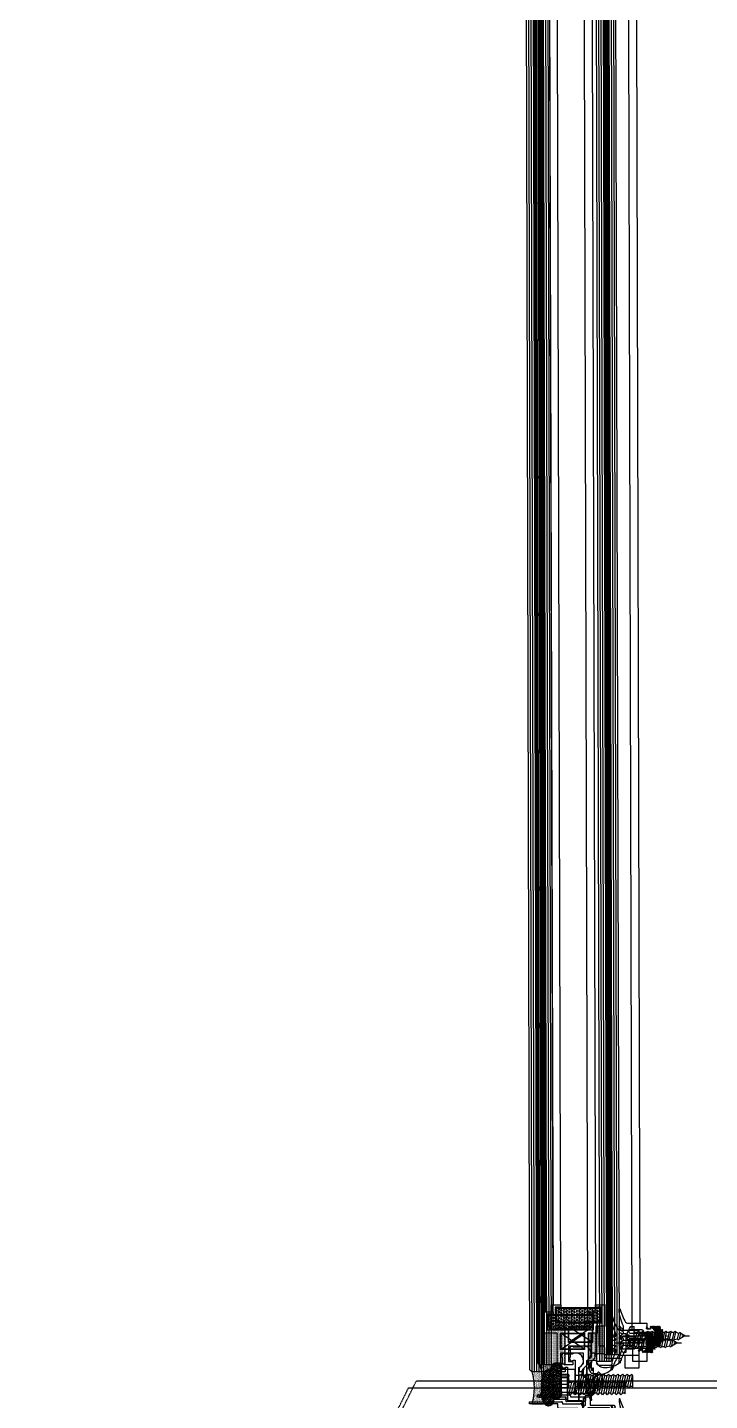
# Model space of a CAD drawing. Header units: inches. Extents: x 4821 to 127877, y 58012 to 433683.
# Drawn here: x 29299 to 29595, y 83163 to 83759 of the extents above; entities that cross this region are included whole.
import ezdxf

# ---------------------------------------------------------------- set-up
doc = ezdxf.new("R2010")
doc.units = ezdxf.units.IN
doc.header["$MEASUREMENT"] = 0
for name, pattern in [('$1$Center', [29.999999, 12, -6, 6, -6]), ('$1$DASHDOT', [25.4, 12.7, -6.35, 0, -6.35]), ('$1$DASHED', [19.05, 12.7, -6.35]), ('$1$DASHED2', [0.375, 0.25, -0.125])]:
    doc.linetypes.add(name, pattern=pattern)
for name, color, linetype in [('$1$A-HAT', 8, 'Continuous'), ('$1$ACC', 2, 'Continuous'), ('A-FURN-FIXD', 10, 'Continuous'), ('A-WAL-CMU', 7, 'Continuous')]:
    doc.layers.add(name, color=color, linetype=linetype)

# ---------------------------------------------------------------- blocks, each defined once
blk = doc.blocks.new('$1$M6x25')
at = {"color": 2, "linetype": '$1$Center', "ltscale": 10}
blk.add_line((-7.77, 0), (26.88, 0), dxfattribs=at)
at = {"color": 71}
for p, q in [((-6, 4.5), (-6, -4.5)), ((0, 5), (-5.5, 5)), ((0, 5), (0, -5)), ((0.82, 2.34), (0, 2.34)), ((1.19, 3), (0.82, 2.34)), ((0.82, 2.34), (1.88, -2.34)), ((1.85, 2.34), (1.19, 3)), ((1.85, 2.34), (2.91, -2.34)), ((2.82, 2.34), (1.85, 2.34)), ((3.19, 3), (2.82, 2.34)), ((2.82, 2.34), (3.88, -2.34)), ((3.85, 2.34), (3.19, 3)), ((3.85, 2.34), (4.91, -2.34)), ((4.82, 2.34), (3.85, 2.34)), ((5.19, 3), (4.82, 2.34)), ((4.82, 2.34), (5.88, -2.34)), ((5.85, 2.34), (5.19, 3)), ((5.85, 2.34), (6.91, -2.34)), ((6.82, 2.34), (5.85, 2.34)), ((7.19, 3), (6.82, 2.34)), ((6.82, 2.34), (7.88, -2.34)), ((7.85, 2.34), (7.19, 3)), ((7.85, 2.34), (8.91, -2.34)), ((8.82, 2.34), (7.85, 2.34)), ((9.19, 3), (8.82, 2.34)), ((8.82, 2.34), (9.88, -2.34)), ((9.85, 2.34), (9.19, 3)), ((9.85, 2.34), (10.91, -2.34)), ((10.82, 2.34), (9.85, 2.34)), ((11.19, 3), (10.82, 2.34)), ((10.82, 2.34), (11.88, -2.34)), ((11.85, 2.34), (11.19, 3)), ((11.85, 2.34), (12.91, -2.34)), ((12.82, 2.34), (11.85, 2.34)), ((13.19, 3), (12.82, 2.34)), ((12.82, 2.34), (13.88, -2.34)), ((13.85, 2.34), (13.19, 3)), ((13.85, 2.34), (14.91, -2.34)), ((14.82, 2.34), (13.85, 2.34)), ((15.19, 3), (14.82, 2.34)), ((14.82, 2.34), (15.88, -2.34)), ((15.85, 2.34), (15.19, 3)), ((15.85, 2.34), (16.91, -2.34)), ((16.82, 2.34), (15.85, 2.34)), ((17.19, 3), (16.82, 2.34)), ((16.82, 2.34), (17.88, -2.34)), ((17.85, 2.34), (17.19, 3)), ((17.85, 2.34), (18.91, -2.34)), ((18.82, 2.34), (17.85, 2.34)), ((19.19, 3), (18.82, 2.34)), ((18.82, 2.34), (19.88, -2.34)), ((19.85, 2.34), (19.19, 3)), ((19.85, 2.34), (20.91, -2.34)), ((20.82, 2.34), (19.85, 2.34)), ((21.19, 3), (20.82, 2.34)), ((20.82, 2.34), (21.88, -2.34)), ((21.85, 2.34), (21.19, 3)), ((21.85, 2.34), (22.91, -2.34)), ((22.82, 2.34), (21.85, 2.34)), ((23.19, 3), (22.82, 2.34)), ((22.82, 2.34), (23.88, -2.34)), ((23.85, 2.34), (23.19, 3)), ((23.85, 2.34), (24.91, -2.34)), ((24.82, 2.34), (23.85, 2.34)), ((25, 2.66), (24.82, 2.34)), ((24.82, 2.34), (25, 1.56)), ((25, 2.66), (25, -2.34)), ((0, -5), (-5.5, -5)), ((1.88, -2.34), (0, -2.34)), ((1.88, -2.34), (2.54, -3)), ((2.54, -3), (2.91, -2.34)), ((2.91, -2.34), (3.88, -2.34)), ((3.88, -2.34), (4.54, -3)), ((4.54, -3), (4.91, -2.34)), ((4.91, -2.34), (5.88, -2.34)), ((5.88, -2.34), (6.54, -3)), ((6.54, -3), (6.91, -2.34)), ((6.91, -2.34), (7.88, -2.34)), ((7.88, -2.34), (8.54, -3)), ((8.54, -3), (8.91, -2.34)), ((8.91, -2.34), (9.88, -2.34)), ((9.88, -2.34), (10.54, -3)), ((10.54, -3), (10.91, -2.34)), ((10.91, -2.34), (11.88, -2.34)), ((11.88, -2.34), (12.54, -3)), ((12.54, -3), (12.91, -2.34)), ((12.91, -2.34), (13.88, -2.34)), ((13.88, -2.34), (14.54, -3)), ((14.54, -3), (14.91, -2.34)), ((14.91, -2.34), (15.88, -2.34)), ((15.88, -2.34), (16.54, -3)), ((16.54, -3), (16.91, -2.34)), ((16.91, -2.34), (17.88, -2.34)), ((17.88, -2.34), (18.54, -3)), ((18.54, -3), (18.91, -2.34)), ((18.91, -2.34), (19.88, -2.34)), ((19.88, -2.34), (20.54, -3)), ((20.54, -3), (20.91, -2.34)), ((20.91, -2.34), (21.88, -2.34)), ((21.88, -2.34), (22.54, -3)), ((22.54, -3), (22.91, -2.34)), ((22.91, -2.34), (23.88, -2.34)), ((23.88, -2.34), (24.54, -3)), ((24.54, -3), (24.91, -2.34)), ((24.91, -2.34), (25, -2.34))]:
    blk.add_line(p, q, dxfattribs=at)
at = {"color": 71, "linetype": '$1$DASHED', "ltscale": 100}
for p, q in [((-6, 2.89), (-3, 2.89)), ((-6, 1.44), (-3, 1.44)), ((-6, -1.44), (-3, -1.44)), ((-6, -2.89), (-3, -2.89))]:
    blk.add_line(p, q, dxfattribs=at)
at = {"color": 71}
for centre, start, end in [((-5.5, 4.5), 90, 180), ((-5.5, -4.5), 180, 270)]:
    blk.add_arc(centre, 0.5, start, end, dxfattribs=at)
at = {"color": 71, "linetype": '$1$DASHED', "ltscale": 100}
for centre, radius, start, end in [((-4.2, 2.17), 1.4, 329.0209, 30.9791), ((-8.11, 0), 5.31, 344.22219, 15.77781), ((-4.2, -2.17), 1.4, 329.0209, 30.9791)]:
    blk.add_arc(centre, radius, start, end, dxfattribs=at)
blk = doc.blocks.new('$1$joint silicone 2')
h = blk.add_hatch()
h.set_pattern_fill('AR-SAND', color=11, scale=0.3)
h.set_pattern_definition([(37.5, (18049.9647, 8866.313), (-0.018898007, 0.578047131), [0, -0.456, 0, -0.51, 0, -0.4875]), (7.5, (18049.9647, 8866.313), (0.530933012, 0.84664382), [0, -0.246, 0, -0.411, 0, -0.1575]), (327.5, (18049.5957, 8866.313), (0.934242559, 0.001697716), [0, -0.15, 0, -0.54, 0, -0.705]), (317.5, (18049.5957, 8866.313), (0.90183798, 0.26330267), [0, -0.075, 0, -0.354, 0, -0.405])])
edge = h.paths.add_edge_path()
edge.add_line((-6.23, 1.18), (-6.21, 1.17))
edge.add_line((-6.21, 1.17), (-5.75, 0.91))
edge.add_line((-5.75, 0.91), (-5.19, 0.68))
edge.add_line((-5.19, 0.68), (-4.55, 0.49))
edge.add_line((-4.55, 0.49), (-3.83, 0.33))
edge.add_line((-3.83, 0.33), (-3.05, 0.21))
edge.add_line((-3.05, 0.21), (-2.21, 0.11))
edge.add_line((-2.21, 0.11), (-1.35, 0.05))
edge.add_line((-1.35, 0.05), (-0.45, 0.01))
edge.add_line((-0.45, 0.01), (0.45, -0.01))
edge.add_line((0.45, -0.01), (1.36, 0.01))
edge.add_line((1.36, 0.01), (2.25, 0.05))
edge.add_line((2.25, 0.05), (3.12, 0.11))
edge.add_line((3.12, 0.11), (3.95, 0.21))
edge.add_line((3.95, 0.21), (4.73, 0.33))
edge.add_line((4.73, 0.33), (5.45, 0.49))
edge.add_line((5.45, 0.49), (6.1, 0.68))
edge.add_line((6.1, 0.68), (6.66, 0.91))
edge.add_line((6.66, 0.91), (7.12, 1.17))
edge.add_line((7.12, 1.17), (7.13, 1.18))
edge.add_line((7.13, 1.18), (7.45, 0.83))
edge.add_line((7.45, 0.83), (7.45, -4.17))
edge.add_arc((0.45, -28.17), 25, 73.7398, 106.2602)
edge.add_line((-6.55, -4.17), (-6.55, 0.83))
edge.add_line((-6.55, 0.83), (-6.23, 1.18))
at = {"color": 11}
blk.add_lwpolyline([(-6.23, 1.18), (-6.21, 1.17), (-5.75, 0.91), (-5.19, 0.68), (-4.55, 0.49), (-3.83, 0.33), (-3.05, 0.21), (-2.21, 0.11), (-1.35, 0.05), (-0.45, 0.01), (0.45, -0.01), (1.36, 0.01), (2.25, 0.05), (3.12, 0.11), (3.95, 0.21), (4.73, 0.33), (5.45, 0.49), (6.1, 0.68), (6.66, 0.91), (7.12, 1.17), (7.13, 1.18), (7.45, 0.83), (7.45, -4.17, 0.142857), (-6.55, -4.17), (-6.55, 0.83)], format="xyb", close=True, dxfattribs=at)
blk = doc.blocks.new('$1$butile2')
h = blk.add_hatch(color=11)
h.dxf.hatch_style = 1
h.paths.add_polyline_path([(9.3, 0.2), (0, 0.2), (0, 0), (9.3, 0)])
at = {"color": 11}
blk.add_lwpolyline([(9.3, 0.2), (0, 0.2), (0, 0), (9.3, 0)], close=True, dxfattribs=at)
blk = doc.blocks.new('$1$inner silicone')
h = blk.add_hatch()
h.set_pattern_fill('DOTS', scale=4)
h.paths.add_polyline_path([(12.2, 0), (12.2, -0.2), (12.2, -4), (0, -4, 0.23607), (0, 0)])
at = {"color": 7}
blk.add_line((12.2, -0.2), (12.2, 0), dxfattribs=at)
blk.add_arc((-4, -2), 4.47, 333.43473, 26.56527, dxfattribs=at)
blk = doc.blocks.new('$1$outer silicone')
h = blk.add_hatch()
h.set_pattern_fill('DOTS', scale=4)
h.paths.add_polyline_path([(16.7, 0), (16.7, -5.8), (16.7, -6), (0, -6, 0.293351), (0, 0)])
at = {"color": 7}
blk.add_line((16.7, -5.8), (16.7, -6), dxfattribs=at)
blk.add_arc((-4.67, -3), 5.55, 327.30183, 32.69817, dxfattribs=at)
blk = doc.blocks.new('$1$GTSY500112')
at = {"layer": 'A-FURN-FIXD'}
blk.add_lwpolyline([(5.93, -11.75, 0.57735), (5.07, -11.75, -1), (4.2, -11.25), (4.49, -10.75, 0.965781), (3.64, -10.22, -0.138673), (1.56, -11.98, -1.037842), (1.37, -11.52, 0.283592), (2.23, -10.43, -0.584426), (2.31, -10.4, 1.39494), (2.44, -10), (1.75, -10, 0.111575), (1.32, -10.1, -0.09543), (-6.01, -12, -0.91232), (-6.08, -11.51, 0.076551), (-0.47, -9.14, 0.260148), (0, -8.29), (0, 0), (1.56, 0), (2.11, -0.24), (2.45, 0.05), (2.45, 1.67), (1.96, 1.89), (1.81, 2.1), (1.92, 2.38), (3.29, 3.53), (5.21, 3.03), (5.79, 3.03), (7.71, 3.53), (9.08, 2.38), (9.19, 2.1), (9.03, 1.89), (8.55, 1.67), (8.55, 0.05), (8.88, -0.24), (9.44, 0), (11, 0), (11, -8.29, 0.260148), (11.47, -9.14, 0.076551), (17.08, -11.51, -0.91232), (17, -12, -0.09543), (9.68, -10.1, 0.111575), (9.25, -10), (8.55, -10, 1.39494), (8.69, -10.4, -0.584426), (8.77, -10.43, 0.283592), (9.62, -11.52, -1.037842), (9.43, -11.98, -0.138673), (7.36, -10.22, 0.965781), (6.51, -10.75), (6.8, -11.25, -1)], format="xyb", close=True, dxfattribs=at)
for points in [[(4.13, -0.07), (3.64, 0.42), (3.64, 1.47), (4.13, 1.96), (6.87, 1.96), (7.36, 1.47), (7.36, 0.42), (6.87, -0.07)], [(4.01, -1.58), (4.5, -2.07), (4.5, -7.11), (4.01, -7.6), (3.19, -7.6), (2.7, -7.11), (2.7, -2.07), (3.19, -1.58)], [(7.81, -7.6), (6.99, -7.6), (6.5, -7.11), (6.5, -2.07), (6.99, -1.58), (7.81, -1.58), (8.3, -2.07), (8.3, -7.11)]]:
    blk.add_lwpolyline(points, close=True, dxfattribs=at)
blk = doc.blocks.new('$1$GTSY500502')
at = {"color": 151}
blk.add_lwpolyline([(-1.78, 2.38, -0.668179), (-2.07, 1.7), (-2.35, 1.7), (-2.35, 0), (-2.01, -0.29), (-1.68, 0), (0, 0), (0, -0.49), (-1, -0.49), (-1, -0.99), (1.91, -0.99, 0.15392), (2.48, -0.81, -0.807191), (2.77, -1.07, -0.191853), (2.18, -1.52, -0.072848), (0.68, -1.72), (0, -1.72), (0, -3), (-2.5, -3), (-2.5, -2.5, 0.414214), (-2.8, -2.2), (-8.2, -2.2, 0.414214), (-8.5, -2.5), (-8.5, -3), (-11, -3), (-11, -1.72), (-11.68, -1.72, -0.072848), (-13.18, -1.52, -0.191853), (-13.77, -1.07, -0.807191), (-13.48, -0.81, 0.15392), (-12.91, -0.99), (-10, -0.99), (-10, -0.49), (-11, -0.49), (-11, 0), (-9.32, 0), (-8.99, -0.29), (-8.65, 0), (-8.65, 1.7), (-8.93, 1.7, -0.668179), (-9.22, 2.38), (-7.8, 3.8), (-3.2, 3.8)], format="xyb", close=True, dxfattribs=at)
blk.add_lwpolyline([(-3.64, 0.49), (-4.13, 0), (-6.87, 0), (-7.36, 0.49), (-7.36, 1.47), (-6.87, 1.96), (-4.13, 1.96), (-3.64, 1.47)], close=True, dxfattribs=at)
blk = doc.blocks.new('$1$RHS4.2x22')
at = {"layer": 'A-FURN-FIXD', "linetype": '$1$DASHDOT'}
blk.add_line((4.78, 0), (-24, 0), dxfattribs=at)
at = {"layer": 'A-FURN-FIXD'}
for p, q in [((-22, 0), (-20.26, 1.09)), ((-19.72, -1.3), (-22, 0)), ((-19.98, 1.61), (-20.26, 1.09)), ((-19.72, -1.3), (-20.26, 1.09)), ((-19.45, 1.09), (-19.98, 1.61)), ((-18.23, 1.58), (-19.45, 1.09)), ((-18.91, -1.3), (-19.45, 1.09)), ((-17.85, 2.1), (-18.13, 1.58)), ((-17.42, -1.58), (-18.13, 1.58)), ((-17.33, 1.58), (-17.85, 2.1)), ((-16.14, 1.58), (-17.33, 1.58)), ((-16.61, -1.58), (-17.33, 1.58)), ((-15.85, 2.1), (-16.14, 1.58)), ((-15.42, -1.58), (-16.14, 1.58)), ((-15.33, 1.58), (-15.85, 2.1)), ((-14.61, -1.58), (-15.33, 1.58)), ((-14.14, 1.58), (-15.33, 1.58)), ((-13.85, 2.1), (-14.14, 1.58)), ((-13.43, -1.58), (-14.14, 1.58)), ((-13.33, 1.58), (-13.85, 2.1)), ((-12.62, -1.58), (-13.33, 1.58)), ((-12.14, 1.58), (-13.33, 1.58)), ((-11.86, 2.1), (-12.14, 1.58)), ((-11.43, -1.58), (-12.14, 1.58)), ((-11.33, 1.58), (-11.86, 2.1)), ((-10.62, -1.58), (-11.33, 1.58)), ((-10.15, 1.58), (-11.33, 1.58)), ((-9.86, 2.1), (-10.15, 1.58)), ((-9.43, -1.58), (-10.15, 1.58)), ((-9.86, 2.1), (-9.34, 1.58)), ((-8.62, -1.58), (-9.34, 1.58)), ((-8.15, 1.58), (-9.34, 1.58)), ((-7.86, 2.1), (-8.15, 1.58)), ((-7.43, -1.58), (-8.15, 1.58)), ((-7.34, 1.58), (-7.86, 2.1)), ((-6.63, -1.58), (-7.34, 1.58)), ((-6.15, 1.58), (-7.34, 1.58)), ((-5.86, 2.1), (-6.15, 1.58)), ((-5.44, -1.58), (-6.15, 1.58)), ((-5.34, 1.58), (-5.86, 2.1)), ((-4.63, -1.58), (-5.34, 1.58)), ((-4.15, 1.58), (-5.34, 1.58)), ((-3.87, 2.1), (-4.15, 1.58)), ((-3.44, -1.58), (-4.15, 1.58)), ((-3.44, -1.58), (-4.15, 1.58)), ((-3.34, 1.58), (-3.87, 2.1)), ((-2.63, -1.58), (-3.34, 1.58)), ((-2.16, 1.58), (-3.34, 1.58)), ((-1.87, 2.1), (-2.16, 1.58)), ((-1.44, -1.58), (-2.16, 1.58)), ((-1.35, 1.58), (-1.87, 2.1)), ((-0.63, -1.58), (-1.35, 1.58)), ((-0.16, 1.58), (-1.35, 1.58)), ((0, 1.87), (-0.16, 1.58)), ((0, 0.87), (-0.16, 1.58)), ((1.42, 4.1), (0, 4.1)), ((0, -4.1), (0, 4.1)), ((3.05, 0.46), (2.04, 0.46)), ((2.04, -0.46), (2.04, 0.46)), ((-19.72, -1.3), (-19.2, -1.82)), ((-19.2, -1.82), (-18.91, -1.3)), ((-17.42, -1.58), (-18.91, -1.3)), ((-17.42, -1.58), (-16.9, -2.1)), ((-16.9, -2.1), (-16.61, -1.58)), ((-15.42, -1.58), (-16.61, -1.58)), ((-15.42, -1.58), (-14.9, -2.1)), ((-14.9, -2.1), (-14.61, -1.58)), ((-13.43, -1.58), (-14.61, -1.58)), ((-13.43, -1.58), (-12.9, -2.1)), ((-12.9, -2.1), (-12.62, -1.58)), ((-11.43, -1.58), (-12.62, -1.58)), ((-11.43, -1.58), (-10.91, -2.1)), ((-10.91, -2.1), (-10.62, -1.58)), ((-9.43, -1.58), (-10.62, -1.58)), ((-9.43, -1.58), (-8.91, -2.1)), ((-8.91, -2.1), (-8.62, -1.58)), ((-7.43, -1.58), (-8.62, -1.58)), ((-7.43, -1.58), (-6.91, -2.1)), ((-6.91, -2.1), (-6.63, -1.58)), ((-5.44, -1.58), (-6.63, -1.58)), ((-5.44, -1.58), (-4.91, -2.1)), ((-4.91, -2.1), (-4.63, -1.58)), ((-3.44, -1.58), (-4.63, -1.58)), ((-3.44, -1.58), (-2.92, -2.1)), ((-2.92, -2.1), (-2.63, -1.58)), ((-1.44, -1.58), (-2.63, -1.58)), ((-1.44, -1.58), (-0.92, -2.1)), ((-0.92, -2.1), (-0.63, -1.58)), ((0, -1.58), (-0.63, -1.58)), ((1.42, -4.1), (0, -4.1)), ((3.05, -0.46), (2.04, -0.46))]:
    blk.add_line(p, q, dxfattribs=at)
for centre, start, end in [((-5.01, -0.91), 9.62942, 37.90566), ((-5.01, 0.91), 322.09434, 350.37058)]:
    blk.add_arc(centre, 8.15, start, end, dxfattribs=at)
blk = doc.blocks.new('FIRST SLAB EDGE')
at = {"extrusion": (-5.69003e-07, 1.56101e-06, 1)}
h = blk.add_hatch(dxfattribs=at)
h.set_pattern_fill('HEX', color=140, scale=3, angle=179.01621)
h.set_pattern_definition([(179.01620899, (635272.2271, -1336131.1843), (-0.011151949, -0.6494233088), [0.375, -0.75]), (299.01620899, (635272.2271, -1336131.1843), (0.56799305774, 0.3150537833), [0.375, -0.75]), (239.01620899, (635271.8521, -1336131.17784), (0.55684110875, -0.3343695255), [0.375, -0.75])])
edge = h.paths.add_edge_path()
edge.add_line((1142612, -1727639.35), (1142612, -1727643.6))
edge.add_arc((1142611.7, -1727643.6), 0.3, 1394.99978, 1439.99978, ccw=False)
edge.add_line((1142611.91, -1727643.81), (1142610.76, -1727644.96))
edge.add_arc((1142610.55, -1727644.75), 0.3, 1349.99978, 1394.99978, ccw=False)
edge.add_line((1142610.55, -1727645.05), (1142594.55, -1727645.05))
edge.add_arc((1142594.55, -1727644.75), 0.3, 1304.99978, 1349.99978, ccw=False)
edge.add_line((1142594.34, -1727644.96), (1142593.19, -1727643.81))
edge.add_arc((1142593.4, -1727643.6), 0.3, 1259.99978, 1304.99978, ccw=False)
edge.add_line((1142593.1, -1727643.6), (1142593.1, -1727639.35))
edge.add_arc((1142593.4, -1727639.35), 0.3, 1169.99978, 1259.99978, ccw=False)
edge.add_line((1142593.4, -1727639.05), (1142611.7, -1727639.05))
edge.add_arc((1142611.7, -1727639.35), 0.3, 1439.99978, 1529.99978, ccw=False)
h = blk.add_hatch(dxfattribs=at)
h.set_pattern_fill('ANSI32', angle=179.01621)
h.set_pattern_definition([(224.016208986, (621118.72737, -1343328.7026), (0.2605731915, -0.26967871972), []), (224.016208986, (621118.5506, -1343328.69956), (0.2605731915, -0.26967871972), [])])
h.paths.add_polyline_path([(1142638.25, -1727655.29), (1142638.25, -1727653.79), (1142639.25, -1727653.79), (1142639.25, -1727651.34), (1142639.55, -1727651.04), (1142639.25, -1727650.74), (1142639.25, -1727648.29), (1142638.25, -1727648.29), (1142638.25, -1727646.79), (1142633.75, -1727646.79), (1142633.75, -1727647.79), (1142633.15, -1727647.79), (1142632.25, -1727646.89), (1142632.25, -1727647.1), (1142632.01, -1727647.65), (1142632.3, -1727647.99), (1142633.92, -1727647.99), (1142634.14, -1727647.5), (1142634.35, -1727647.35), (1142634.63, -1727647.46), (1142635.78, -1727648.83), (1142635.28, -1727650.75), (1142635.28, -1727651.33), (1142635.78, -1727653.25), (1142634.63, -1727654.62), (1142634.35, -1727654.73), (1142634.14, -1727654.58), (1142633.92, -1727654.09), (1142632.3, -1727654.09), (1142632.01, -1727654.43), (1142632.25, -1727654.98), (1142632.25, -1727655.19), (1142633.15, -1727654.29), (1142633.75, -1727654.29), (1142633.75, -1727655.29)])
at = {"ltscale": 0.5, "extrusion": (-5.69003e-07, 1.56101e-06, 1)}
h = blk.add_hatch(dxfattribs=at)
h.set_pattern_fill('ANSI38', color=21, scale=5, angle=179.01621, style=0)
h.set_pattern_definition([(224.01620899, (628663.00023, -1350614.86026), (0.4342886525, -0.44946453287), []), (314.01620899, (628663.00023, -1350614.86026), (1.3180418379, -0.4646404132), [1.5625, -0.9375])])
h.paths.add_polyline_path([(1142590.93, -1727676.75), (1142591.19, -1727677.21), (1142591.48, -1727677.58), (1142591.8, -1727677.87), (1142592.13, -1727678.07), (1142592.47, -1727678.21), (1142592.81, -1727678.28), (1142593.15, -1727678.29), (1142593.49, -1727678.25), (1142593.8, -1727678.17), (1142594.1, -1727678.05), (1142594.38, -1727677.9), (1142594.62, -1727677.72), (1142594.84, -1727677.52), (1142595.03, -1727677.31), (1142595.18, -1727677.09), (1142595.29, -1727676.87), (1142595.36, -1727676.66), (1142595.4, -1727676.44), (1142595.4, -1727676.21), (1142595.39, -1727675.96), (1142595.35, -1727675.7), (1142595.31, -1727675.4), (1142595.26, -1727675.07), (1142595.22, -1727674.7), (1142595.18, -1727674.29), (1142595.15, -1727673.83), (1142595.13, -1727673.34), (1142595.12, -1727672.82), (1142595.11, -1727672.27), (1142595.11, -1727671.7), (1142595.11, -1727671.13), (1142595.11, -1727670.55), (1142595.11, -1727669.96), (1142595.11, -1727669.39), (1142595.11, -1727668.82), (1142595.12, -1727668.28), (1142595.13, -1727667.75), (1142595.15, -1727667.26), (1142595.18, -1727666.8), (1142595.22, -1727666.39), (1142595.26, -1727666.02), (1142595.31, -1727665.69), (1142595.35, -1727665.39), (1142595.39, -1727665.13), (1142595.4, -1727664.89), (1142595.4, -1727664.66), (1142595.36, -1727664.44), (1142595.29, -1727664.22), (1142595.18, -1727664), (1142595.03, -1727663.78), (1142594.84, -1727663.57), (1142594.62, -1727663.37), (1142594.38, -1727663.19), (1142594.1, -1727663.04), (1142593.8, -1727662.92), (1142593.49, -1727662.84), (1142593.15, -1727662.8), (1142592.81, -1727662.81), (1142592.47, -1727662.88), (1142592.13, -1727663.02), (1142591.8, -1727663.23), (1142591.48, -1727663.51), (1142591.19, -1727663.88), (1142590.93, -1727664.34), (1142590.71, -1727664.9), (1142590.51, -1727665.55), (1142590.36, -1727666.27), (1142590.23, -1727667.05), (1142590.13, -1727667.88), (1142590.07, -1727668.75), (1142590.03, -1727669.64), (1142590.02, -1727670.55), (1142590.03, -1727671.45), (1142590.07, -1727672.34), (1142590.13, -1727673.21), (1142590.23, -1727674.04), (1142590.36, -1727674.83), (1142590.51, -1727675.55), (1142590.71, -1727676.19)])
at = {"layer": '$1$A-HAT', "linetype": '$1$DASHED2', "ltscale": 0.5, "extrusion": (-5.69003e-07, 1.56101e-06, 1), "elevation": -3.68}
blk.add_lwpolyline([(1142532.46, -1728477.85), (1142367.25, -1728002.24), (1142532.42, -1727670.55)], dxfattribs=at)
at = {"layer": '$1$ACC', "color": 101, "extrusion": (-5.69003e-07, 1.56101e-06, 1), "elevation": -3.35}
for points in [[(1142612, -1727638.75, -0.414214), (1142612.3, -1727639.05), (1142612.3, -1727643.72, -0.198912), (1142612.21, -1727643.93), (1142610.89, -1727645.26, -0.198912), (1142610.67, -1727645.35), (1142594.42, -1727645.35, -0.198912), (1142594.21, -1727645.26), (1142592.89, -1727643.93, -0.198912), (1142592.8, -1727643.72), (1142592.8, -1727639.05, -0.414214), (1142593.1, -1727638.75)], [(1142612, -1727639.35), (1142612, -1727643.6, -0.198912), (1142611.91, -1727643.81), (1142610.76, -1727644.96, -0.198912), (1142610.55, -1727645.05), (1142594.55, -1727645.05, -0.198912), (1142594.34, -1727644.96), (1142593.19, -1727643.81, -0.198912), (1142593.1, -1727643.6), (1142593.1, -1727639.35, -0.414214), (1142593.4, -1727639.05), (1142611.7, -1727639.05, -0.414214)]]:
    blk.add_lwpolyline(points, format="xyb", close=True, dxfattribs=at)
at = {"color": 165, "linetype": 'Continuous', "extrusion": (-5.69003e-07, -1.56101e-06, 1)}
for p, q in [((1142582.83, -1726838.89, 0), (1142584.84, -1727662.53, 0)), ((1142583.83, -1726837.89, 0), (1142585.84, -1727663.53, 0)), ((1142584.83, -1726837.89, 0), (1142586.84, -1727663.54, 0)), ((1142585.83, -1726837.89, 0), (1142587.84, -1727663.54, 0)), ((1142586.83, -1726837.89, 0), (1142588.84, -1727663.54, 0)), ((1142587.83, -1726837.89, 0), (1142589.84, -1727663.54, 0)), ((1142588.83, -1726837.89, 0), (1142590.84, -1727663.55, 0)), ((1142613.23, -1726842.39, 0), (1142615.24, -1727659.05, 0)), ((1142614.23, -1726842.39, 0), (1142616.24, -1727659.05, 0)), ((1142615.23, -1726842.39, 0), (1142617.24, -1727659.05, 0)), ((1142616.23, -1726842.39, 0), (1142618.24, -1727659.05, 0)), ((1142617.23, -1726842.39, 0), (1142619.24, -1727659.05, 0)), ((1142618.23, -1726842.39, 0), (1142620.24, -1727659.05, 0))]:
    blk.add_line(p, q, dxfattribs=at)
at = {"color": 31, "extrusion": (-5.69003e-07, -1.56101e-06, 1)}
blk.add_line((1142589.63, -1726863.89, 0), (1142591.64, -1727637.55, 0), dxfattribs=at)
at = {"color": 16, "linetype": 'Continuous', "extrusion": (-5.69003e-07, 1.56101e-06, 1)}
blk.add_line((1142614.05, -1727637.55, 0), (1142614.25, -1727637.55, 0), dxfattribs=at)
at = {"color": 52, "extrusion": (-5.69003e-07, 1.56101e-06, 1)}
for p, q in [((1142608.55, -1727653.75, 0), (1142598.55, -1727647.05, 0)), ((1142598.55, -1727653.75, 0), (1142608.55, -1727647.05, 0))]:
    blk.add_line(p, q, dxfattribs=at)
at = {"color": 165, "linetype": 'Continuous', "extrusion": (-5.69003e-07, 1.56101e-06, 1)}
for p, q in [((1142585.85, -1727663.54, 0), (1142584.85, -1727662.54, 0)), ((1142590.85, -1727663.55, 0), (1142585.85, -1727663.54, 0)), ((1142590.85, -1727663.55, 0), (1142585.85, -1727663.55, 0)), ((1142614.25, -1727659.05, 0), (1142620.25, -1727659.05, 0))]:
    blk.add_line(p, q, dxfattribs=at)
at = {"color": 7, "extrusion": (-5.69003e-07, 1.56101e-06, 1)}
blk.add_line((1142590.85, -1727663.55, 0), (1142591.2, -1727663.87, 0), dxfattribs=at)
blk.add_line((1142590.85, -1727663.55, 0), (1142591.2, -1727663.87, 0), dxfattribs=at)
at = {"color": 81, "linetype": '$1$Center', "ltscale": 25, "extrusion": (-5.69003e-07, 1.56101e-06, 1)}
blk.add_line((1142532.42, -1727670.55, 0), (1142786.72, -1727670.55, 0), dxfattribs=at)
at = {"color": 31, "extrusion": (-5.69003e-07, -1.56101e-06, 1), "elevation": 2.04}
for points in [[(1142627.23, -1726855.89), (1142629.24, -1727645.55)], [(1142595.04, -1727637.55), (1142593.03, -1726863.89)], [(1142608.03, -1726862.69), (1142610.04, -1727638.75)]]:
    blk.add_lwpolyline(points, dxfattribs=at)
at = {"color": 16, "linetype": 'Continuous', "extrusion": (-5.69003e-07, 1.56101e-06, 1), "elevation": -3.35}
blk.add_lwpolyline([(1142607.84, -1727662.57, 0.198912), (1142607.55, -1727663.28), (1142607.55, -1727663.55), (1142606.55, -1727663.55), (1142606.55, -1727661.74), (1142608.25, -1727660.04), (1142608.25, -1727655.45), (1142598.35, -1727655.45), (1142598.35, -1727662.05), (1142600.25, -1727662.05), (1142600.25, -1727663.55), (1142596.85, -1727663.55), (1142596.85, -1727646.85), (1142591.05, -1727646.85), (1142591.05, -1727637.55), (1142595.05, -1727637.55), (1142595.05, -1727638.55), (1142592.55, -1727638.55), (1142592.55, -1727645.35), (1142612.55, -1727645.35), (1142612.55, -1727638.55), (1142610.05, -1727638.55), (1142610.05, -1727637.55), (1142614.05, -1727637.55), (1142614.05, -1727646.85), (1142610.25, -1727646.85), (1142610.25, -1727659.05), (1142609.75, -1727659.05), (1142609.75, -1727660.04, -0.198912), (1142609.31, -1727661.1)], format="xyb", close=True, dxfattribs=at)
blk.add_lwpolyline([(1142608.75, -1727646.85), (1142608.75, -1727653.95), (1142598.35, -1727653.95), (1142598.35, -1727646.85)], close=True, dxfattribs=at)
at = {"color": 52, "extrusion": (-5.69003e-07, 1.56101e-06, 1), "elevation": -3.35}
blk.add_lwpolyline([(1142608.55, -1727647.05), (1142608.55, -1727653.75), (1142598.55, -1727653.75), (1142598.55, -1727647.05)], close=True, dxfattribs=at)
at = {"color": 21, "linetype": 'Continuous', "extrusion": (-5.69003e-07, 1.56101e-06, 1), "elevation": -3.35}
blk.add_lwpolyline([(1142615.05, -1727660.85, -0.414214), (1142614.05, -1727659.85), (1142614.05, -1727658.45), (1142614.05, -1727658.45), (1142614.05, -1727657.05), (1142614.05, -1727657.05), (1142614.05, -1727656.15, 0.414214), (1142613.35, -1727655.45), (1142611.75, -1727655.45), (1142611.75, -1727647.05), (1142610.45, -1727647.05), (1142610.45, -1727657.05), (1142610.45, -1727657.05), (1142610.45, -1727658.45), (1142610.45, -1727658.45), (1142610.45, -1727661.65, 0.414214), (1142613.45, -1727664.65), (1142615.13, -1727664.65, 0.231514), (1142621.24, -1727661.65, 0.624419), (1142620.85, -1727660.85)], format="xyb", close=True, dxfattribs=at)
at = {"color": 7, "extrusion": (-5.69003e-07, 1.56101e-06, 1), "elevation": -3.35}
blk.add_lwpolyline([(1142603.27, -1727655.95), (1142600.46, -1727655.95, 1.010051), (1142599.05, -1727657.36), (1142599.05, -1727660.13, 1.010051), (1142600.46, -1727661.55), (1142601.25, -1727661.55), (1142601.25, -1727676.05), (1142606.25, -1727676.05), (1142606.25, -1727661.69, 1.08744)], format="xyb", close=True, dxfattribs=at)
at = {"color": 31, "extrusion": (-5.69003e-07, 1.56101e-06, 1), "elevation": -3.35}
blk.add_lwpolyline([(1142632.25, -1727656.54), (1142632.25, -1727662.05), (1142626.25, -1727662.05), (1142626.25, -1727656.54)], dxfattribs=at)
at = {"color": 21, "extrusion": (-5.69003e-07, 1.56101e-06, 1)}
blk.add_lwpolyline([(1142590.93, -1727676.75), (1142591.19, -1727677.21), (1142591.48, -1727677.58), (1142591.8, -1727677.87), (1142592.13, -1727678.07), (1142592.47, -1727678.21), (1142592.81, -1727678.28), (1142593.15, -1727678.29), (1142593.49, -1727678.25), (1142593.8, -1727678.17), (1142594.1, -1727678.05), (1142594.38, -1727677.9), (1142594.62, -1727677.72), (1142594.84, -1727677.52), (1142595.03, -1727677.31), (1142595.18, -1727677.09), (1142595.29, -1727676.87), (1142595.36, -1727676.66), (1142595.4, -1727676.44), (1142595.4, -1727676.21), (1142595.39, -1727675.96), (1142595.35, -1727675.7), (1142595.31, -1727675.4), (1142595.26, -1727675.07), (1142595.22, -1727674.7), (1142595.18, -1727674.29), (1142595.15, -1727673.83), (1142595.13, -1727673.34), (1142595.12, -1727672.82), (1142595.11, -1727672.27), (1142595.11, -1727671.7), (1142595.11, -1727671.13), (1142595.11, -1727670.55), (1142595.11, -1727669.96), (1142595.11, -1727669.39), (1142595.11, -1727668.82), (1142595.12, -1727668.28), (1142595.13, -1727667.75), (1142595.15, -1727667.26), (1142595.18, -1727666.8), (1142595.22, -1727666.39), (1142595.26, -1727666.02), (1142595.31, -1727665.69), (1142595.35, -1727665.39), (1142595.39, -1727665.13), (1142595.4, -1727664.89), (1142595.4, -1727664.66), (1142595.36, -1727664.44), (1142595.29, -1727664.22), (1142595.18, -1727664), (1142595.03, -1727663.78), (1142594.84, -1727663.57), (1142594.62, -1727663.37), (1142594.38, -1727663.19), (1142594.1, -1727663.04), (1142593.8, -1727662.92), (1142593.49, -1727662.84), (1142593.15, -1727662.8), (1142592.81, -1727662.81), (1142592.47, -1727662.88), (1142592.13, -1727663.02), (1142591.8, -1727663.23), (1142591.48, -1727663.51), (1142591.19, -1727663.88), (1142590.93, -1727664.34), (1142590.71, -1727664.9), (1142590.51, -1727665.55), (1142590.36, -1727666.27), (1142590.23, -1727667.05), (1142590.13, -1727667.88), (1142590.07, -1727668.75), (1142590.03, -1727669.64), (1142590.02, -1727670.55), (1142590.03, -1727671.45), (1142590.07, -1727672.34), (1142590.13, -1727673.21), (1142590.23, -1727674.04), (1142590.36, -1727674.83), (1142590.51, -1727675.55), (1142590.71, -1727676.19)], close=True, dxfattribs=at)
at = {"color": 3, "linetype": '$1$Center', "ltscale": 50, "extrusion": (-5.69003e-07, 1.56101e-06, 1), "elevation": -3.35}
blk.add_lwpolyline([(1142599.15, -1727677.05), (1142599.15, -1727677.45), (1142606.75, -1727677.45, -0.414214), (1142607.75, -1727678.45), (1142607.75, -1727681.05), (1142618.05, -1727681.05), (1142618.58, -1727681.71, -0.352941), (1142618.58, -1727682.08), (1142618.05, -1727682.75), (1142616.05, -1727682.75), (1142616.05, -1727682.25), (1142606.8, -1727682.25), (1142606.8, -1727682.75), (1142605.05, -1727682.75), (1142604.52, -1727682.08, -0.352941), (1142604.52, -1727681.71), (1142605.05, -1727681.05), (1142605.75, -1727681.05), (1142605.75, -1727679.45), (1142597.65, -1727679.45, -0.414214), (1142597.15, -1727678.95), (1142597.15, -1727677.55), (1142584.85, -1727677.55), (1142584.85, -1727676.55), (1142598.65, -1727676.55, -0.414214)], format="xyb", close=True, dxfattribs=at)
at = {"color": 7, "extrusion": (5.69003e-07, -1.56101e-06, -1), "zscale": -1}
for name, p, rotation in [('$1$butile2', (-1142591.05, -1727637.55, 3.35), 270.0002189598666), ('$1$outer silicone', (-1142596.85, -1727663.55, 3.35), 90.00021895986666), ('$1$inner silicone', (-1142614.25, -1727659.05, 3.35), 90.00021895986666), ('$1$RHS4.2x22', (-1142626.75, -1727651.05, 3.35), 0.0002189598665669354), ('$1$joint silicone 2', (-1142590.02, -1727671, 3.35), 90.00021895986666), ('$1$GTSY500502', (-1142609.25, -1727665.05, 3.35), 90.00021895986666), ('$1$M6x25', (-1142601.25, -1727670.55, 3.35), 180.0002189598666), ('$1$GTSY500112', (-1142632.25, -1727695.55, 3.35), 90.00021895986666)]:
    blk.add_blockref(name, p, dxfattribs=dict(at, rotation=rotation))
at = {"color": 7, "extrusion": (-5.69003e-07, 1.56101e-06, 1), "rotation": 269.9997810401333}
for name, p in [('$1$butile2', (1142614.05, -1727637.55, -3.35)), ('$1$GTSY500112', (1142632.25, -1727645.55, -3.35))]:
    blk.add_blockref(name, p, dxfattribs=at)

msp = doc.modelspace()

# ---------------------------------------------------------------- block references
at = {"layer": 'A-WAL-CMU'}
for p in [(-1113064.6, 1810842.37, 0), (-1113068, 1810839.38, 0)]:
    msp.add_blockref('FIRST SLAB EDGE', p, dxfattribs=at)

doc.saveas('drawing.dxf')
